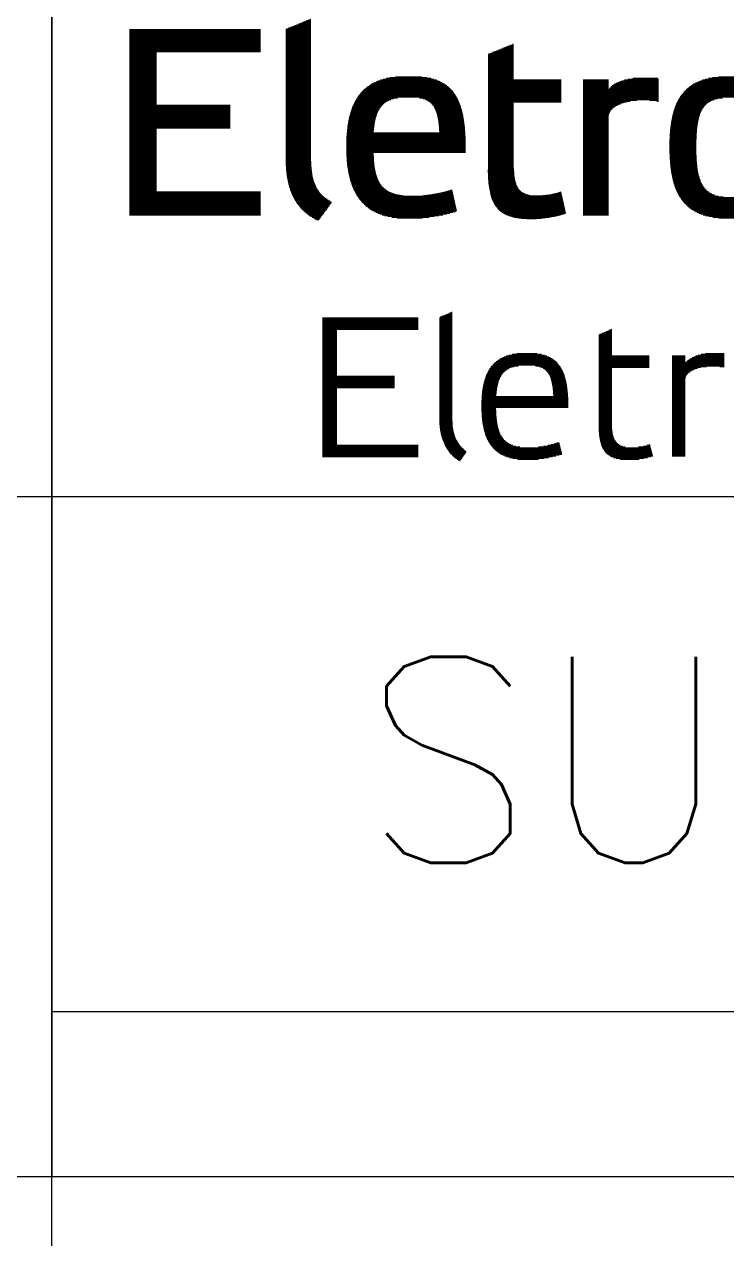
# Model space of a CAD drawing. Header units: millimetres. Extents: x 0 to 420, y 0 to 297.
# Drawn here: x 324.73 to 331.55, y 27.8 to 39.58 of the extents above; entities that cross this region are included whole.
import ezdxf
from ezdxf.enums import TextEntityAlignment as Align

# ---------------------------------------------------------------- set-up
doc = ezdxf.new("R2010")
doc.units = ezdxf.units.MM
for name, color, linetype in [('-1', 7, 'Continuous'), ('-3', 7, 'Continuous'), ('1', 7, 'Continuous')]:
    doc.layers.add(name, color=color, linetype=linetype)
doc.styles.add('RA100', font='ROMANS.SHX', dxfattribs={"height": 2.5})
pattern_1 = [(0, (4.384266, -1.039456), (0, 0.006496875), [])]

# ---------------------------------------------------------------- blocks, each defined once
blk = doc.blocks.new('Logo Eletrobras Eletrosul A3')
h = blk.add_hatch()
h.set_pattern_fill('_USER', color=144, scale=0.006497, style=0, pattern_type=0)
h.set_pattern_definition(pattern_1)
edge = h.paths.add_edge_path()
edge.add_spline(control_points=[(1.4942, 2.4425), (1.4942, 2.4425), (1.4938, 3.5252), (1.4938, 3.5252)], knot_values=[0.142857, 0.142857, 0.142857, 0.142857, 0.285714, 0.285714, 0.285714, 0.285714], degree=3, periodic=0)
edge.add_spline(control_points=[(1.4938, 3.5252), (1.4938, 3.5252), (1.3012, 3.4471), (1.2933, 3.4439)], knot_values=[0.285714, 0.285714, 0.285714, 0.285714, 0.425653, 0.425653, 0.425653, 0.425653], degree=3, periodic=0)
edge.add_line((1.2933, 3.4439), (1.2931, 3.4437))
edge.add_spline(control_points=[(1.2931, 3.4437), (1.2931, 3.4295), (1.2931, 2.3979), (1.2931, 2.3979)], knot_values=[0.429553, 0.429553, 0.429553, 0.429553, 0.571429, 0.571429, 0.571429, 0.571429], degree=3, periodic=0)
edge.add_spline(control_points=[(1.2931, 2.3979), (1.2943, 2.2118), (1.3415, 2.0092), (1.5528, 1.9118)], knot_values=[0.571429, 0.571429, 0.571429, 0.571429, 0.714286, 0.714286, 0.714286, 0.714286], degree=3, periodic=0)
edge.add_spline(control_points=[(1.5528, 1.9118), (1.5528, 1.9118), (1.661, 2.059), (1.661, 2.059)], knot_values=[0.714287, 0.714287, 0.714287, 0.714287, 0.857141, 0.857141, 0.857141, 0.857141], degree=3, periodic=0)
edge.add_spline(control_points=[(1.661, 2.059), (1.5298, 2.13), (1.4916, 2.2312), (1.4942, 2.4425)], knot_values=[0.857143, 0.857143, 0.857143, 0.857143, 1, 1, 1, 1], degree=3, periodic=0)
h = blk.add_hatch()
h.set_pattern_fill('_USER', color=144, scale=0.006497, style=0, pattern_type=0)
h.set_pattern_definition(pattern_1)
h.paths.add_polyline_path([(0.257, 2.6519), (0.8482, 2.6519), (0.8482, 2.8354), (0.257, 2.8354), (0.257, 3.2581), (1.0893, 3.2581), (1.0893, 3.4436), (0.0413, 3.4436), (0.0413, 1.9562), (1.0893, 1.9562), (1.0893, 2.1419), (0.257, 2.1419)])
h = blk.add_hatch()
h.set_pattern_fill('_USER', color=144, scale=0.006497, style=0, pattern_type=0)
h.set_pattern_definition(pattern_1)
edge = h.paths.add_edge_path()
edge.add_line((3.1163, 2.859), (3.4962, 2.859))
edge.add_line((3.4962, 2.859), (3.4962, 3.0382))
edge.add_line((3.4962, 3.0382), (3.1163, 3.0382))
edge.add_line((3.1163, 3.0382), (3.1163, 3.3264))
edge.add_line((3.1163, 3.3264), (2.9136, 3.2432))
edge.add_line((2.9136, 3.2432), (2.9136, 2.3191))
edge.add_spline(control_points=[(2.9136, 2.3191), (2.9136, 1.9991), (3.0204, 1.9263), (3.2657, 1.9263)], knot_values=[0.692308, 0.692308, 0.692308, 0.692308, 0.769231, 0.769231, 0.769231, 0.769231], degree=3, periodic=0)
edge.add_spline(control_points=[(3.2657, 1.9263), (3.3554, 1.9263), (3.4641, 1.9476), (3.5325, 1.9713)], knot_values=[0.769231, 0.769231, 0.769231, 0.769231, 0.846154, 0.846154, 0.846154, 0.846154], degree=3, periodic=0)
edge.add_spline(control_points=[(3.5325, 1.9713), (3.5325, 1.9713), (3.4941, 2.1377), (3.4941, 2.1377)], knot_values=[0.846154, 0.846154, 0.846154, 0.846154, 0.923077, 0.923077, 0.923077, 0.923077], degree=3, periodic=0)
edge.add_spline(control_points=[(3.4941, 2.1377), (3.4385, 2.1184), (3.3726, 2.1056), (3.2978, 2.1056)], knot_values=[0.923077, 0.923077, 0.923077, 0.923077, 1, 1, 1, 1], degree=3, periodic=0)
edge.add_spline(control_points=[(3.2978, 2.1056), (3.1591, 2.1056), (3.1163, 2.1739), (3.1163, 2.3319)], knot_values=[0.076923, 0.076923, 0.076923, 0.076923, 0.153846, 0.153846, 0.153846, 0.153846], degree=3, periodic=0)
edge.add_line((3.1163, 2.3319), (3.1163, 2.859))
h = blk.add_hatch()
h.set_pattern_fill('_USER', color=144, scale=0.006497, style=0, pattern_type=0)
h.set_pattern_definition(pattern_1)
edge = h.paths.add_edge_path()
edge.add_spline(control_points=[(2.7317, 2.5047), (2.7317, 2.9571), (2.5867, 3.068), (2.273, 3.068)], knot_values=[0.9, 0.9, 0.9, 0.9, 1, 1, 1, 1], degree=3, periodic=0)
edge.add_spline(control_points=[(2.273, 3.068), (1.9548, 3.068), (1.7778, 2.9315), (1.7778, 2.5027)], knot_values=[0.1, 0.1, 0.1, 0.1, 0.2, 0.2, 0.2, 0.2], degree=3, periodic=0)
edge.add_spline(control_points=[(1.7778, 2.5027), (1.7778, 2.0586), (1.9718, 1.9263), (2.2921, 1.9263)], knot_values=[0.2, 0.2, 0.2, 0.2, 0.3, 0.3, 0.3, 0.3], degree=3, periodic=0)
edge.add_spline(control_points=[(2.2921, 1.9263), (2.3923, 1.9263), (2.5503, 1.9522), (2.6591, 1.9863)], knot_values=[0.3, 0.3, 0.3, 0.3, 0.4, 0.4, 0.4, 0.4], degree=3, periodic=0)
edge.add_spline(control_points=[(2.6591, 1.9863), (2.6591, 1.9863), (2.623, 2.1547), (2.623, 2.1547)], knot_values=[0.4, 0.4, 0.4, 0.4, 0.499999, 0.499999, 0.499999, 0.499999], degree=3, periodic=0)
edge.add_spline(control_points=[(2.623, 2.1547), (2.5332, 2.125), (2.3923, 2.1036), (2.3157, 2.1036)], knot_values=[0.5, 0.5, 0.5, 0.5, 0.6, 0.6, 0.6, 0.6], degree=3, periodic=0)
edge.add_spline(control_points=[(2.3157, 2.1036), (2.0958, 2.1036), (1.9953, 2.1633), (1.9934, 2.4555)], knot_values=[0.6, 0.6, 0.6, 0.6, 0.7, 0.7, 0.7, 0.7], degree=3, periodic=0)
edge.add_spline(control_points=[(1.9934, 2.4555), (1.9934, 2.4555), (2.7317, 2.4555), (2.7317, 2.4555)], knot_values=[0.7, 0.7, 0.7, 0.7, 0.8, 0.8, 0.8, 0.8], degree=3, periodic=0)
edge.add_spline(control_points=[(2.7317, 2.4555), (2.7317, 2.4555), (2.7317, 2.5047), (2.7317, 2.5047)], knot_values=[0.8, 0.8, 0.8, 0.8, 0.9, 0.9, 0.9, 0.9], degree=3, periodic=0)
edge = h.paths.add_edge_path(flags=16)
edge.add_spline(control_points=[(2.5226, 2.62), (2.5226, 2.62), (1.9953, 2.62), (1.9953, 2.62)], knot_values=[0.75, 0.75, 0.75, 0.75, 1, 1, 1, 1], degree=3, periodic=0)
edge.add_spline(control_points=[(1.9953, 2.62), (2.0127, 2.8354), (2.0807, 2.8996), (2.2773, 2.8996)], knot_values=[0.25, 0.25, 0.25, 0.25, 0.5, 0.5, 0.5, 0.5], degree=3, periodic=0)
edge.add_spline(control_points=[(2.2773, 2.8996), (2.4521, 2.8996), (2.512, 2.8504), (2.5226, 2.62)], knot_values=[0.5, 0.5, 0.5, 0.5, 0.75, 0.75, 0.75, 0.75], degree=3, periodic=0)
h = blk.add_hatch()
h.set_pattern_fill('_USER', color=144, scale=0.006497, style=0, pattern_type=0)
h.set_pattern_definition(pattern_1)
edge = h.paths.add_edge_path()
edge.add_spline(control_points=[(3.876, 2.7437), (3.876, 2.827), (4.0063, 2.876), (4.1513, 2.876)], knot_values=[0.545455, 0.545455, 0.545455, 0.545455, 0.636364, 0.636364, 0.636364, 0.636364], degree=3, periodic=0)
edge.add_spline(control_points=[(4.1513, 2.876), (4.1962, 2.876), (4.241, 2.8717), (4.2771, 2.8653)], knot_values=[0.636364, 0.636364, 0.636364, 0.636364, 0.727273, 0.727273, 0.727273, 0.727273], degree=3, periodic=0)
edge.add_spline(control_points=[(4.2771, 2.8653), (4.2771, 2.8653), (4.2771, 3.0487), (4.2771, 3.0487)], knot_values=[0.727273, 0.727273, 0.727273, 0.727273, 0.818182, 0.818182, 0.818182, 0.818182], degree=3, periodic=0)
edge.add_spline(control_points=[(4.2771, 3.0487), (4.241, 3.053), (4.2025, 3.0551), (4.1663, 3.0551)], knot_values=[0.818182, 0.818182, 0.818182, 0.818182, 0.909091, 0.909091, 0.909091, 0.909091], degree=3, periodic=0)
edge.add_spline(control_points=[(4.1663, 3.0551), (4.0104, 3.0551), (3.9145, 3.0148), (3.876, 2.9595)], knot_values=[0.909091, 0.909091, 0.909091, 0.909091, 1, 1, 1, 1], degree=3, periodic=0)
edge.add_line((3.876, 2.9595), (3.876, 3.0382))
edge.add_line((3.876, 3.0382), (3.6734, 3.0382))
edge.add_line((3.6734, 3.0382), (3.6734, 1.9562))
edge.add_line((3.6734, 1.9562), (3.876, 1.9562))
edge.add_line((3.876, 1.9562), (3.876, 2.7437))
h = blk.add_hatch()
h.set_pattern_fill('_USER', color=144, scale=0.006497, style=0, pattern_type=0)
h.set_pattern_definition(pattern_1)
h.paths.add_polyline_path([(5.3692, 2.5936), (5.3685, 2.6051), (5.3677, 2.6165), (5.3667, 2.6277), (5.3657, 2.6387), (5.3646, 2.6495), (5.3634, 2.6602), (5.3621, 2.6707), (5.3607, 2.6811), (5.3592, 2.6912), (5.3577, 2.7013), (5.356, 2.7111), (5.3542, 2.7208), (5.3524, 2.7303), (5.3504, 2.7397), (5.3483, 2.7489), (5.3462, 2.758), (5.344, 2.7669), (5.3416, 2.7756), (5.3392, 2.7842), (5.3367, 2.7927), (5.334, 2.8009), (5.3313, 2.8091), (5.3285, 2.8171), (5.3256, 2.8249), (5.3226, 2.8326), (5.3195, 2.8401), (5.3163, 2.8475), (5.313, 2.8548), (5.3096, 2.8619), (5.3061, 2.8688), (5.3025, 2.8757), (5.2989, 2.8823), (5.2951, 2.8889), (5.2912, 2.8953), (5.2872, 2.9016), (5.2832, 2.9077), (5.279, 2.9137), (5.2747, 2.9195), (5.2704, 2.9253), (5.2659, 2.9309), (5.2614, 2.9363), (5.2567, 2.9417), (5.252, 2.9469), (5.2472, 2.952), (5.2422, 2.9569), (5.2372, 2.9618), (5.232, 2.9665), (5.2268, 2.9711), (5.2215, 2.9755), (5.216, 2.9799), (5.2105, 2.9841), (5.2049, 2.9882), (5.1991, 2.9922), (5.1933, 2.9961), (5.1874, 2.9998), (5.1814, 3.0035), (5.1753, 3.007), (5.169, 3.0104), (5.1627, 3.0137), (5.1563, 3.0169), (5.1498, 3.02), (5.1432, 3.023), (5.1364, 3.0259), (5.1296, 3.0286), (5.1227, 3.0313), (5.1157, 3.0338), (5.1086, 3.0363), (5.1014, 3.0387), (5.0941, 3.0409), (5.0866, 3.0431), (5.0791, 3.0451), (5.0715, 3.0471), (5.0638, 3.049), (5.056, 3.0507), (5.0481, 3.0524), (5.04, 3.054), (5.0319, 3.0555), (5.0237, 3.0569), (5.0154, 3.0582), (5.007, 3.0595), (4.9984, 3.0606), (4.9898, 3.0616), (4.9811, 3.0626), (4.9722, 3.0635), (4.9633, 3.0643), (4.9452, 3.0657), (4.9266, 3.0667), (4.9076, 3.0674), (4.8882, 3.0679), (4.8684, 3.068), (4.8684, 3.068), (4.868, 3.068), (4.8674, 3.068), (4.8625, 3.068), (4.8526, 3.0679), (4.8332, 3.0676), (4.8143, 3.0669), (4.7957, 3.0659), (4.7775, 3.0646), (4.7597, 3.063), (4.751, 3.062), (4.7424, 3.061), (4.7338, 3.0599), (4.7254, 3.0587), (4.7171, 3.0574), (4.7088, 3.0561), (4.7007, 3.0546), (4.6926, 3.0531), (4.6847, 3.0514), (4.6768, 3.0497), (4.6691, 3.0479), (4.6614, 3.0459), (4.6539, 3.0439), (4.6464, 3.0418), (4.6391, 3.0396), (4.6318, 3.0373), (4.6247, 3.0348), (4.6176, 3.0323), (4.6107, 3.0297), (4.6038, 3.027), (4.5971, 3.0241), (4.5904, 3.0212), (4.5838, 3.0182), (4.5774, 3.015), (4.571, 3.0117), (4.5647, 3.0084), (4.5586, 3.0049), (4.5525, 3.0013), (4.5465, 2.9976), (4.5406, 2.9938), (4.5349, 2.9898), (4.5292, 2.9858), (4.5236, 2.9816), (4.5181, 2.9773), (4.5127, 2.9729), (4.5074, 2.9683), (4.5058, 2.9668), (4.4802, 2.9412), (4.4777, 2.9385), (4.4731, 2.9331), (4.4686, 2.9275), (4.4642, 2.9219), (4.4599, 2.916), (4.4556, 2.9101), (4.4515, 2.904), (4.4475, 2.8978), (4.4436, 2.8915), (4.4397, 2.885), (4.436, 2.8783), (4.4323, 2.8716), (4.4288, 2.8647), (4.4253, 2.8576), (4.422, 2.8504), (4.4187, 2.8431), (4.4156, 2.8356), (4.4125, 2.828), (4.4095, 2.8202), (4.4066, 2.8123), (4.4039, 2.8042), (4.4012, 2.796), (4.3986, 2.7876), (4.3961, 2.7791), (4.3937, 2.7704), (4.3914, 2.7616), (4.3892, 2.7526), (4.3871, 2.7434), (4.3851, 2.7341), (4.3831, 2.7246), (4.3813, 2.715), (4.3796, 2.7052), (4.378, 2.6953), (4.3764, 2.6852), (4.375, 2.6749), (4.3736, 2.6644), (4.3724, 2.6538), (4.3712, 2.643), (4.3701, 2.6321), (4.3692, 2.621), (4.3683, 2.6097), (4.3675, 2.5982), (4.3668, 2.5866), (4.3662, 2.5747), (4.3657, 2.5628), (4.3653, 2.5506), (4.365, 2.5383), (4.3648, 2.5257), (4.3647, 2.513), (4.3647, 2.4873), (4.3649, 2.4745), (4.3651, 2.462), (4.3655, 2.4496), (4.3659, 2.4375), (4.3664, 2.4255), (4.3671, 2.4136), (4.3678, 2.4019), (4.3686, 2.3904), (4.3695, 2.3791), (4.3705, 2.368), (4.3716, 2.357), (4.3728, 2.3461), (4.3741, 2.3355), (4.3754, 2.325), (4.3769, 2.3146), (4.3785, 2.3045), (4.3801, 2.2945), (4.3819, 2.2846), (4.3837, 2.2749), (4.3857, 2.2654), (4.3877, 2.256), (4.3898, 2.2468), (4.3921, 2.2377), (4.3944, 2.2288), (4.3968, 2.2201), (4.3993, 2.2115), (4.4019, 2.203), (4.4046, 2.1947), (4.4074, 2.1865), (4.4103, 2.1785), (4.4133, 2.1707), (4.4164, 2.163), (4.4196, 2.1554), (4.4229, 2.148), (4.4262, 2.1407), (4.4297, 2.1335), (4.4333, 2.1265), (4.4369, 2.1197), (4.4407, 2.113), (4.4446, 2.1064), (4.4485, 2.0999), (4.4526, 2.0936), (4.4567, 2.0875), (4.4609, 2.0814), (4.4653, 2.0755), (4.4697, 2.0698), (4.4743, 2.0641), (4.4789, 2.0586), (4.4836, 2.0532), (4.4885, 2.048), (4.4934, 2.0428), (4.4984, 2.0378), (4.5035, 2.033), (4.5088, 2.0282), (4.5141, 2.0236), (4.5195, 2.0191), (4.525, 2.0147), (4.5306, 2.0104), (4.5363, 2.0063), (4.5421, 2.0022), (4.548, 1.9983), (4.5541, 1.9945), (4.5602, 1.9909), (4.5664, 1.9873), (4.5727, 1.9838), (4.5791, 1.9805), (4.5856, 1.9773), (4.5922, 1.9741), (4.5989, 1.9711), (4.6057, 1.9682), (4.6126, 1.9654), (4.6196, 1.9627), (4.6267, 1.9601), (4.6339, 1.9577), (4.6412, 1.9553), (4.6486, 1.953), (4.6561, 1.9508), (4.6637, 1.9488), (4.6714, 1.9468), (4.6792, 1.9449), (4.6871, 1.9431), (4.6951, 1.9414), (4.7032, 1.9398), (4.7114, 1.9383), (4.7197, 1.9369), (4.7281, 1.9356), (4.7366, 1.9344), (4.7452, 1.9333), (4.7539, 1.9322), (4.7628, 1.9313), (4.7717, 1.9304), (4.7807, 1.9296), (4.7898, 1.9289), (4.799, 1.9283), (4.8083, 1.9278), (4.8178, 1.9273), (4.8369, 1.9267), (4.8565, 1.9264), (4.8764, 1.9263), (4.8962, 1.9266), (4.9059, 1.9269), (4.9155, 1.9272), (4.925, 1.9276), (4.9344, 1.9281), (4.9437, 1.9287), (4.9529, 1.9293), (4.962, 1.9301), (4.971, 1.9309), (4.9799, 1.9318), (4.9887, 1.9328), (4.9974, 1.9339), (5.0059, 1.9351), (5.0144, 1.9364), (5.0228, 1.9378), (5.031, 1.9392), (5.0392, 1.9408), (5.0473, 1.9424), (5.0552, 1.9442), (5.0631, 1.946), (5.0708, 1.948), (5.0785, 1.95), (5.086, 1.9521), (5.0935, 1.9544), (5.1008, 1.9567), (5.1081, 1.9591), (5.1152, 1.9617), (5.1223, 1.9643), (5.1292, 1.9671), (5.136, 1.9699), (5.1428, 1.9729), (5.1494, 1.976), (5.156, 1.9792), (5.1624, 1.9825), (5.1687, 1.9859), (5.175, 1.9894), (5.1811, 1.993), (5.1871, 1.9968), (5.1931, 2.0007), (5.1989, 2.0046), (5.2046, 2.0087), (5.2103, 2.013), (5.2158, 2.0173), (5.2213, 2.0218), (5.2266, 2.0263), (5.2318, 2.031), (5.237, 2.0359), (5.242, 2.0408), (5.247, 2.0459), (5.2518, 2.0511), (5.2566, 2.0564), (5.2612, 2.0619), (5.2658, 2.0675), (5.2702, 2.0732), (5.2746, 2.0791), (5.2789, 2.085), (5.283, 2.0912), (5.2871, 2.0974), (5.291, 2.1038), (5.2949, 2.1103), (5.2987, 2.117), (5.3024, 2.1238), (5.306, 2.1307), (5.3094, 2.1378), (5.3128, 2.145), (5.3161, 2.1524), (5.3193, 2.1599), (5.3224, 2.1676), (5.3254, 2.1754), (5.3283, 2.1833), (5.3311, 2.1914), (5.3339, 2.1997), (5.3365, 2.2081), (5.339, 2.2166), (5.3414, 2.2253), (5.3438, 2.2341), (5.346, 2.2431), (5.3482, 2.2523), (5.3502, 2.2616), (5.3522, 2.2711), (5.354, 2.2807), (5.3558, 2.2905), (5.3575, 2.3005), (5.3591, 2.3106), (5.3606, 2.3208), (5.362, 2.3313), (5.3633, 2.3419), (5.3645, 2.3526), (5.3656, 2.3635), (5.3666, 2.3746), (5.3675, 2.3859), (5.3684, 2.3973), (5.3691, 2.4089), (5.3698, 2.4207), (5.3703, 2.4326), (5.3708, 2.4448), (5.3712, 2.457), (5.3715, 2.4695), (5.3717, 2.4821), (5.3718, 2.495), (5.3718, 2.5079), (5.3717, 2.5207), (5.3715, 2.5333), (5.3712, 2.5457), (5.3709, 2.5579), (5.3704, 2.57), (5.3699, 2.5819)])
h.paths.add_polyline_path([(5.1566, 2.5866), (5.1573, 2.5694), (5.1579, 2.5516), (5.1582, 2.5332), (5.1584, 2.5237), (5.1585, 2.5141), (5.1585, 2.4946), (5.1584, 2.476), (5.1581, 2.458), (5.1577, 2.4404), (5.157, 2.4235), (5.1562, 2.407), (5.1553, 2.3911), (5.1541, 2.3757), (5.1528, 2.3609), (5.1512, 2.3465), (5.1495, 2.3326), (5.1476, 2.3192), (5.1455, 2.3063), (5.1431, 2.2939), (5.1406, 2.2819), (5.1378, 2.2704), (5.1349, 2.2594), (5.1317, 2.2488), (5.1283, 2.2386), (5.1247, 2.2289), (5.1208, 2.2195), (5.1167, 2.2106), (5.1124, 2.2021), (5.1078, 2.194), (5.103, 2.1863), (5.098, 2.1789), (5.0927, 2.172), (5.0871, 2.1654), (5.0813, 2.1591), (5.0752, 2.1532), (5.0689, 2.1477), (5.0623, 2.1425), (5.0554, 2.1376), (5.0482, 2.1331), (5.0408, 2.1288), (5.0331, 2.1249), (5.0251, 2.1212), (5.0168, 2.1179), (5.0082, 2.1148), (4.9993, 2.112), (4.9901, 2.1095), (4.9807, 2.1072), (4.9709, 2.1052), (4.9608, 2.1034), (4.9504, 2.1019), (4.9396, 2.1006), (4.9286, 2.0995), (4.9172, 2.0987), (4.9055, 2.098), (4.8935, 2.0975), (4.8811, 2.0973), (4.8669, 2.0972), (4.8582, 2.0972), (4.8458, 2.0975), (4.8336, 2.0979), (4.8219, 2.0985), (4.8104, 2.0993), (4.7993, 2.1004), (4.7885, 2.1016), (4.778, 2.1031), (4.7678, 2.1048), (4.758, 2.1068), (4.7484, 2.109), (4.7392, 2.1115), (4.7302, 2.1142), (4.7216, 2.1172), (4.7132, 2.1205), (4.7051, 2.1241), (4.6974, 2.128), (4.6899, 2.1322), (4.6826, 2.1367), (4.6757, 2.1415), (4.669, 2.1466), (4.6626, 2.1521), (4.6565, 2.1579), (4.6506, 2.1641), (4.645, 2.1706), (4.6396, 2.1775), (4.6345, 2.1848), (4.6297, 2.1924), (4.625, 2.2004), (4.6207, 2.2089), (4.6165, 2.2177), (4.6126, 2.227), (4.6089, 2.2366), (4.6055, 2.2467), (4.6022, 2.2572), (4.5992, 2.2682), (4.5964, 2.2796), (4.5939, 2.2915), (4.5915, 2.3038), (4.5893, 2.3166), (4.5873, 2.3299), (4.5856, 2.3437), (4.584, 2.358), (4.5826, 2.3727), (4.5814, 2.388), (4.5804, 2.4038), (4.5796, 2.4201), (4.5789, 2.437), (4.5784, 2.4544), (4.5781, 2.4724), (4.578, 2.4909), (4.578, 2.5004), (4.578, 2.5102), (4.5781, 2.5199), (4.5782, 2.5294), (4.5785, 2.548), (4.579, 2.5659), (4.5797, 2.5832), (4.5806, 2.6), (4.5816, 2.6161), (4.5829, 2.6317), (4.5843, 2.6467), (4.5859, 2.6612), (4.5877, 2.6751), (4.5897, 2.6885), (4.5919, 2.7013), (4.5944, 2.7137), (4.597, 2.7255), (4.5998, 2.7368), (4.6029, 2.7477), (4.6061, 2.7581), (4.6096, 2.768), (4.6134, 2.7774), (4.6173, 2.7864), (4.6215, 2.795), (4.6259, 2.8031), (4.6306, 2.8108), (4.6355, 2.8181), (4.6407, 2.8251), (4.6461, 2.8316), (4.6518, 2.8377), (4.6577, 2.8435), (4.6639, 2.8489), (4.6703, 2.854), (4.6771, 2.8587), (4.6841, 2.8631), (4.6913, 2.8672), (4.6989, 2.871), (4.7067, 2.8745), (4.7149, 2.8777), (4.7233, 2.8806), (4.732, 2.8832), (4.741, 2.8856), (4.7503, 2.8877), (4.7599, 2.8896), (4.7698, 2.8912), (4.7801, 2.8927), (4.7906, 2.8939), (4.8015, 2.8949), (4.8127, 2.8957), (4.8242, 2.8964), (4.836, 2.8968), (4.8482, 2.8972), (4.8607, 2.8973), (4.8735, 2.8973), (4.8861, 2.8972), (4.8983, 2.8969), (4.9102, 2.8965), (4.9218, 2.8959), (4.9331, 2.8951), (4.944, 2.8941), (4.9546, 2.8929), (4.9649, 2.8915), (4.9748, 2.8899), (4.9845, 2.8881), (4.9939, 2.886), (5.0029, 2.8837), (5.0117, 2.8811), (5.0201, 2.8783), (5.0283, 2.8751), (5.0362, 2.8717), (5.0438, 2.868), (5.0511, 2.864), (5.0582, 2.8596), (5.0649, 2.855), (5.0714, 2.85), (5.0777, 2.8446), (5.0836, 2.8389), (5.0894, 2.8328), (5.0948, 2.8264), (5.1, 2.8196), (5.105, 2.8123), (5.1097, 2.8047), (5.1141, 2.7966), (5.1184, 2.7882), (5.1224, 2.7792), (5.1261, 2.7699), (5.1297, 2.7601), (5.133, 2.7498), (5.1361, 2.739), (5.139, 2.7278), (5.1416, 2.7161), (5.1441, 2.7038), (5.1463, 2.6911), (5.1484, 2.6778), (5.1502, 2.664), (5.1519, 2.6497), (5.1533, 2.6348), (5.1546, 2.6193), (5.1557, 2.6032)], flags=16)
h = blk.add_hatch()
h.set_pattern_fill('_USER', color=144, scale=0.006497, style=0, pattern_type=0)
h.set_pattern_definition(pattern_1)
edge = h.paths.add_edge_path()
edge.add_spline(control_points=[(2.6259, 0.3124), (2.6259, 0.3124), (2.6259, 1.1812), (2.6259, 1.1812)], knot_values=[0.833333, 0.833333, 0.833333, 0.833333, 1, 1, 1, 1], degree=3, periodic=0)
edge.add_spline(control_points=[(2.6259, 1.1812), (2.6259, 1.1812), (2.5241, 1.1378), (2.5241, 1.1378)], knot_values=[0.666667, 0.666667, 0.666667, 0.666667, 0.833333, 0.833333, 0.833333, 0.833333], degree=3, periodic=0)
edge.add_spline(control_points=[(2.5241, 1.1378), (2.5241, 1.1378), (2.5241, 0.3006), (2.5241, 0.3006)], knot_values=[0.5, 0.5, 0.5, 0.5, 0.666667, 0.666667, 0.666667, 0.666667], degree=3, periodic=0)
edge.add_spline(control_points=[(2.5241, 0.3006), (2.5241, 0.1716), (2.5879, 0.0369), (2.6873, -0.0112)], knot_values=[0.333333, 0.333333, 0.333333, 0.333333, 0.5, 0.5, 0.5, 0.5], degree=3, periodic=0)
edge.add_spline(control_points=[(2.6873, -0.0112), (2.6873, -0.0112), (2.7389, 0.0627), (2.7389, 0.0627)], knot_values=[0.166668, 0.166668, 0.166668, 0.166668, 0.333332, 0.333332, 0.333332, 0.333332], degree=3, periodic=0)
edge.add_spline(control_points=[(2.7389, 0.0627), (2.6727, 0.1119), (2.6259, 0.1871), (2.6259, 0.3124)], knot_values=[0, 0, 0, 0, 0.166667, 0.166667, 0.166667, 0.166667], degree=3, periodic=0)
h = blk.add_hatch()
h.set_pattern_fill('_USER', color=144, scale=0.006497, style=0, pattern_type=0)
h.set_pattern_definition(pattern_1)
h.paths.add_polyline_path([(1.7026, 0.5694), (2.1628, 0.5694), (2.1628, 0.6656), (1.7026, 0.6656), (1.7026, 1.0407), (2.3521, 1.0407), (2.3521, 1.137), (1.5872, 1.137), (1.5872, 0.0197), (2.3521, 0.0197), (2.3521, 0.1156), (1.7026, 0.1156)])
h = blk.add_hatch()
h.set_pattern_fill('_USER', color=144, scale=0.006497, style=0, pattern_type=0)
h.set_pattern_definition(pattern_1)
edge = h.paths.add_edge_path()
edge.add_spline(control_points=[(3.9018, 0.292), (3.9018, 0.292), (3.9018, 0.733), (3.9018, 0.733)], knot_values=[0.916667, 0.916667, 0.916667, 0.916667, 1, 1, 1, 1], degree=3, periodic=0)
edge.add_spline(control_points=[(3.9018, 0.733), (3.9018, 0.733), (4.1932, 0.733), (4.2014, 0.733)], knot_values=[0.83451, 0.83451, 0.83451, 0.83451, 0.916667, 0.916667, 0.916667, 0.916667], degree=3, periodic=0)
edge.add_line((4.2014, 0.733), (4.2016, 0.7332))
edge.add_spline(control_points=[(4.2016, 0.7332), (4.2016, 0.7378), (4.2016, 0.8293), (4.2016, 0.8293)], knot_values=[0.75, 0.75, 0.75, 0.75, 0.831249, 0.831249, 0.831249, 0.831249], degree=3, periodic=0)
edge.add_spline(control_points=[(4.2016, 0.8293), (4.2016, 0.8293), (3.9018, 0.8293), (3.9018, 0.8293)], knot_values=[0.666667, 0.666667, 0.666667, 0.666667, 0.75, 0.75, 0.75, 0.75], degree=3, periodic=0)
edge.add_spline(control_points=[(3.9018, 0.8293), (3.9018, 0.8293), (3.9018, 1.0423), (3.9018, 1.0423)], knot_values=[0.583333, 0.583333, 0.583333, 0.583333, 0.666667, 0.666667, 0.666667, 0.666667], degree=3, periodic=0)
edge.add_spline(control_points=[(3.9018, 1.0423), (3.9018, 1.0423), (3.7975, 0.9992), (3.7975, 0.9992)], knot_values=[0.5, 0.5, 0.5, 0.5, 0.583333, 0.583333, 0.583333, 0.583333], degree=3, periodic=0)
edge.add_spline(control_points=[(3.7975, 0.9992), (3.7975, 0.9992), (3.7975, 0.2904), (3.7975, 0.2904)], knot_values=[0.416667, 0.416667, 0.416667, 0.416667, 0.5, 0.5, 0.5, 0.5], degree=3, periodic=0)
edge.add_spline(control_points=[(3.7975, 0.2904), (3.7975, 0.0517), (3.8681, -0.003), (4.0525, -0.003)], knot_values=[0.333333, 0.333333, 0.333333, 0.333333, 0.416667, 0.416667, 0.416667, 0.416667], degree=3, periodic=0)
edge.add_spline(control_points=[(4.0525, -0.003), (4.1102, -0.003), (4.1839, 0.0115), (4.2305, 0.0275)], knot_values=[0.25, 0.25, 0.25, 0.25, 0.333333, 0.333333, 0.333333, 0.333333], degree=3, periodic=0)
edge.add_spline(control_points=[(4.2305, 0.0275), (4.2305, 0.0275), (4.2064, 0.1205), (4.2064, 0.1205)], knot_values=[0.166667, 0.166667, 0.166667, 0.166667, 0.249999, 0.249999, 0.249999, 0.249999], degree=3, periodic=0)
edge.add_spline(control_points=[(4.2064, 0.1205), (4.1631, 0.1045), (4.1102, 0.0965), (4.0525, 0.0965)], knot_values=[0.083333, 0.083333, 0.083333, 0.083333, 0.166667, 0.166667, 0.166667, 0.166667], degree=3, periodic=0)
edge.add_spline(control_points=[(4.0525, 0.0965), (3.9387, 0.0965), (3.9018, 0.1543), (3.9018, 0.292)], knot_values=[0, 0, 0, 0, 0.083333, 0.083333, 0.083333, 0.083333], degree=3, periodic=0)
h = blk.add_hatch()
h.set_pattern_fill('_USER', color=144, scale=0.006497, style=0, pattern_type=0)
h.set_pattern_definition(pattern_1)
edge = h.paths.add_edge_path()
edge.add_spline(control_points=[(3.5541, 0.4139), (3.5541, 0.7585), (3.453, 0.8517), (3.2238, 0.8517)], knot_values=[0.875, 0.875, 0.875, 0.875, 1, 1, 1, 1], degree=3, periodic=0)
edge.add_spline(control_points=[(3.2238, 0.8517), (2.9833, 0.8517), (2.8598, 0.7457), (2.8598, 0.4284)], knot_values=[0.75, 0.75, 0.75, 0.75, 0.875, 0.875, 0.875, 0.875], degree=3, periodic=0)
edge.add_spline(control_points=[(2.8598, 0.4284), (2.8598, 0.0965), (2.993, -0.003), (3.2382, -0.003)], knot_values=[0.625, 0.625, 0.625, 0.625, 0.75, 0.75, 0.75, 0.75], degree=3, periodic=0)
edge.add_spline(control_points=[(3.2382, -0.003), (3.3056, -0.003), (3.4209, 0.0162), (3.5043, 0.0421)], knot_values=[0.5, 0.5, 0.5, 0.5, 0.625, 0.625, 0.625, 0.625], degree=3, periodic=0)
edge.add_spline(control_points=[(3.5043, 0.0421), (3.5043, 0.0421), (3.4803, 0.1382), (3.4803, 0.1382)], knot_values=[0.375001, 0.375001, 0.375001, 0.375001, 0.499998, 0.499998, 0.499998, 0.499998], degree=3, periodic=0)
edge.add_spline(control_points=[(3.4803, 0.1382), (3.4113, 0.1125), (3.3056, 0.0949), (3.2479, 0.0949)], knot_values=[0.25, 0.25, 0.25, 0.25, 0.375, 0.375, 0.375, 0.375], degree=3, periodic=0)
edge.add_spline(control_points=[(3.2479, 0.0949), (3.0603, 0.0949), (2.9769, 0.1512), (2.9752, 0.4139)], knot_values=[0.125, 0.125, 0.125, 0.125, 0.25, 0.25, 0.25, 0.25], degree=3, periodic=0)
edge.add_spline(control_points=[(2.9752, 0.4139), (2.9752, 0.4139), (3.5541, 0.4139), (3.5541, 0.4139)], knot_values=[0, 0, 0, 0, 0.125, 0.125, 0.125, 0.125], degree=3, periodic=0)
edge = h.paths.add_edge_path(flags=16)
edge.add_spline(control_points=[(3.4354, 0.5085), (3.4354, 0.5085), (2.9769, 0.5085), (2.9769, 0.5085)], knot_values=[0.25, 0.25, 0.25, 0.25, 0.5, 0.5, 0.5, 0.5], degree=3, periodic=0)
edge.add_spline(control_points=[(2.9769, 0.5085), (2.9898, 0.6992), (3.0539, 0.7538), (3.2238, 0.7538)], knot_values=[0.75, 0.75, 0.75, 0.75, 1, 1, 1, 1], degree=3, periodic=0)
edge.add_spline(control_points=[(3.2238, 0.7538), (3.3729, 0.7538), (3.4259, 0.7105), (3.4354, 0.5085)], knot_values=[0.5, 0.5, 0.5, 0.5, 0.75, 0.75, 0.75, 0.75], degree=3, periodic=0)
h = blk.add_hatch()
h.set_pattern_fill('_USER', color=144, scale=0.006497, style=0, pattern_type=0)
h.set_pattern_definition(pattern_1)
edge = h.paths.add_edge_path()
edge.add_spline(control_points=[(4.4899, 0.6384), (4.4899, 0.7121), (4.5975, 0.7457), (4.7177, 0.7457)], knot_values=[0.2, 0.2, 0.2, 0.2, 0.3, 0.3, 0.3, 0.3], degree=3, periodic=0)
edge.add_spline(control_points=[(4.7177, 0.7457), (4.7481, 0.7457), (4.7769, 0.7425), (4.801, 0.7393)], knot_values=[0.1, 0.1, 0.1, 0.1, 0.2, 0.2, 0.2, 0.2], degree=3, periodic=0)
edge.add_spline(control_points=[(4.801, 0.7393), (4.801, 0.7393), (4.801, 0.847), (4.801, 0.847)], knot_values=[0.000001, 0.000001, 0.000001, 0.000001, 0.099999, 0.099999, 0.099999, 0.099999], degree=3, periodic=0)
edge.add_spline(control_points=[(4.801, 0.847), (4.7753, 0.85), (4.7466, 0.8517), (4.7177, 0.8517)], knot_values=[0.9, 0.9, 0.9, 0.9, 1, 1, 1, 1], degree=3, periodic=0)
edge.add_spline(control_points=[(4.7177, 0.8517), (4.6022, 0.8517), (4.5204, 0.8098), (4.4899, 0.7715)], knot_values=[0.8, 0.8, 0.8, 0.8, 0.9, 0.9, 0.9, 0.9], degree=3, periodic=0)
edge.add_line((4.4899, 0.7715), (4.4899, 0.8293))
edge.add_line((4.4899, 0.8293), (4.3858, 0.8293))
edge.add_line((4.3858, 0.8293), (4.3858, 0.0224))
edge.add_line((4.3858, 0.0224), (4.4899, 0.0224))
edge.add_line((4.4899, 0.0224), (4.4899, 0.6384))
at = {"color": 144}
blk.add_lwpolyline([(1.2931, 3.4437), (1.2933, 3.4439)], dxfattribs=at)
for points, knots in [([(2.623, 2.1547), (2.5332, 2.125), (2.3923, 2.1036), (2.3157, 2.1036), (2.3157, 2.1036), (2.0958, 2.1036), (1.9953, 2.1633), (1.9934, 2.4555)], [0.5, 0.5, 0.5, 0.5, 0.6, 0.6, 0.6, 0.6, 0.7, 0.7, 0.7, 0.7]), ([(2.9136, 2.3191), (2.9136, 1.9991), (3.0204, 1.9263), (3.2657, 1.9263), (3.2657, 1.9263), (3.3554, 1.9263), (3.4641, 1.9476), (3.5325, 1.9713)], [0.6923077, 0.6923077, 0.6923077, 0.6923077, 0.7692308, 0.7692308, 0.7692308, 0.7692308, 0.8461538, 0.8461538, 0.8461538, 0.8461538])]:
    blk.add_open_spline(points, degree=3, knots=knots, dxfattribs=at)
for points in [[(3.2978, 2.1056), (3.1591, 2.1056), (3.1163, 2.1739), (3.1163, 2.3319)], [(2.6591, 1.9863), (2.6591, 1.9863), (2.623, 2.1547), (2.623, 2.1547)], [(3.4941, 2.1377), (3.4385, 2.1184), (3.3726, 2.1056), (3.2978, 2.1056)], [(3.5325, 1.9713), (3.5325, 1.9713), (3.4941, 2.1377), (3.4941, 2.1377)]]:
    blk.add_open_spline(points, degree=3, dxfattribs=at)

msp = doc.modelspace()

# ---------------------------------------------------------------- linework, layer by layer
at = {"layer": '-1', "color": 3}
msp.add_line((25, 28.4), (410, 28.4), dxfattribs=at)
at = {"layer": '-3'}
msp.add_lwpolyline([(325, 287), (325, 28.4)], dxfattribs=at)
at = {"layer": '1', "color": 6}
for p, q in [((325, 10), (325, 45)), ((325, 35), (410, 35))]:
    msp.add_line(p, q, dxfattribs=at)
at = {"layer": '1', "color": 3}
for p, q in [((235, 35), (325, 35)), ((325, 30), (410, 30))]:
    msp.add_line(p, q, dxfattribs=at)

# ---------------------------------------------------------------- block references
at = {"layer": '1', "xscale": 1.2125, "yscale": 1.2125, "zscale": 1.2125}
msp.add_blockref('Logo Eletrobras Eletrosul A3', (325.703, 35.359), dxfattribs=at)

# ---------------------------------------------------------------- texts
at = {"layer": '1', "style": 'RA100'}
msp.add_attdef('SUBESTACAO_SELO_CAPA', text='', height=2, dxfattribs=at).set_placement((327.992, 32.443), align=Align.MIDDLE_LEFT)

doc.saveas('drawing.dxf')
